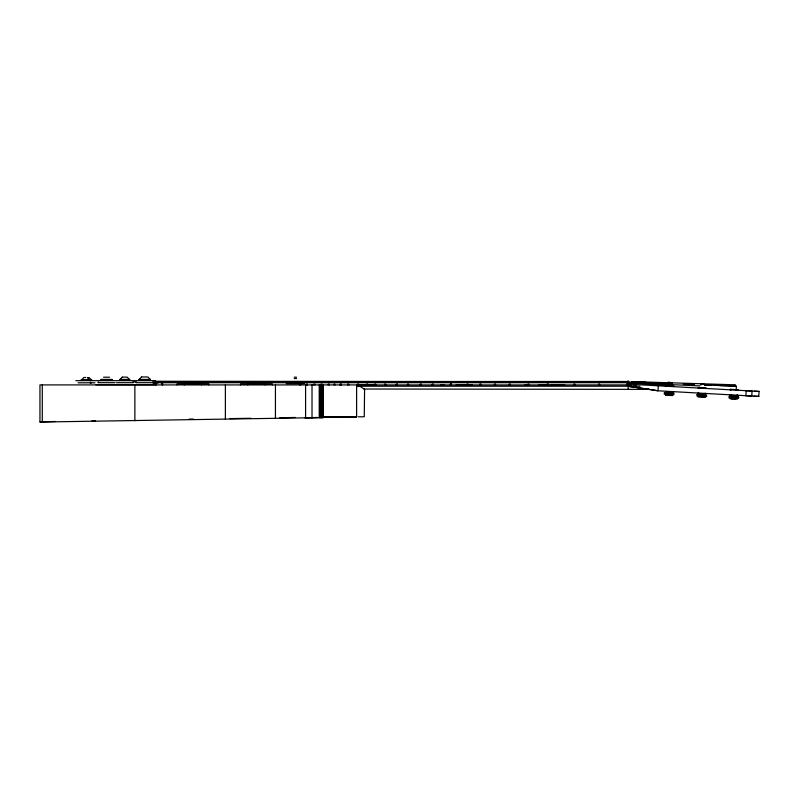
<?xml version="1.0" encoding="UTF-8"?>
<svg xmlns="http://www.w3.org/2000/svg" width="799" height="799" viewBox="0 0 799 799"><rect width="100%" height="100%" fill="white"/><g stroke="black" fill="none" stroke-linecap="round" stroke-linejoin="round"><path stroke-width="1.2" d="M340.234 384.908L340.234 384.239L341.313 384.239L341.313 385.018L340.234 384.908L341.313 384.239M397.393 384.948L397.393 384.169L396.314 384.169L396.314 384.908L397.393 384.948L397.393 384.169M627.075 382.282L627.075 384.918L627.704 384.908L547.045 384.948L547.045 384.159L548.124 384.159L548.124 384.948L39.95 384.908L39.95 421.972M547.045 384.948L538.975 384.908M548.124 384.948L548.124 384.159M627.075 384.918L628.154 384.908L628.154 389.373M668.084 383.88L668.403 384.259M734.87 386.326L734.91 384.808L631.24 381.582M628.863 381.493L628.663 381.483M672.319 383.44L672.229 384.709L672.019 382.581M734.86 385.807L734.93 386.227M155.156 381.383L628.314 381.772L628.234 382.671L264.539 382.591M627.335 381.483L628.593 381.483L155.116 381.483M734.85 385.478L734.9 384.838M627.644 381.483L628.114 381.483M363.925 389.023L648.948 389.373L643.724 388.584A45.134 1.029 8.1 0 0 633.287 387.056L627.994 386.307L628.114 384.109L759.05 391.43L758.77 396.424L754.066 396.154M658.306 385.797L657.996 390.781A45.064 1.029 8.1 0 0 643.744 388.584L633.287 387.056L633.327 386.297L636.344 386.227M665.547 395.195L665.747 391.73L673.457 392.159M666.156 394.326L666.236 392.898M668.044 383.23L668.094 382.361L668.763 382.401M668.024 393.557L668.054 392.998M669.212 383.969L669.492 385.907L670.201 383.17L669.682 382.451L669.202 383.14M669.642 383.21L669.682 382.451L671.31 383.041L669.442 382.931M670.391 394.247L670.551 394.237A1.438 1.438 0 0 1 667.894 394.297L668.094 394.616M670.481 393.258L667.784 393.557A1.438 1.438 0 0 1 670.631 393.498L670.521 393.138M672.199 384.489L672.039 386.057L672.378 382.601M672.099 394.656L672.179 393.228M672.698 392.119L672.498 395.585L665.547 395.185M698.436 393.557L698.246 397.023L705.197 397.413L705.387 393.947M698.855 396.154L698.935 394.716M704.788 396.484L704.868 395.056M730.835 397.942L730.915 396.504M735.12 396.743L735.04 398.172L735.2 396.753M736.189 389.642L736.388 386.137L735.749 386.147M736.768 398.272L736.848 396.843M736.798 395.705L737.367 395.735L737.177 399.2L730.226 398.801L730.416 395.345L729.837 395.315L730.805 395.365M738.626 396.943L738.546 398.381L728.958 397.832L729.038 396.404L738.626 396.953M745.896 395.695L746.176 390.711M628.184 384.109L628.154 384.998L628.563 384.139M672.209 384.329L672.249 383.74M628.084 386.227L628.154 384.998M735.16 396.873L735.22 397.852L732.663 397.912M668.074 384.059L668.034 385.827L667.175 385.777L668.463 385.857M735.12 397.493L735.14 396.933M668.174 383.89L668.234 385.837M627.994 386.227L628.154 385.088L630.771 384.259L630.641 386.676L633.457 387.086M671.18 382.941L670.751 382.781M734.85 386.047L734.93 385.218M668.274 385.807L627.115 382.391M668.034 384.459L628.523 382.601M667.834 393.567L668.054 392.868M703.19 395.046L703.19 395.046A1.438 1.438 0 0 0 700.563 395.026M90.487 383.31L90.487 382.302M90.866 383.31L90.866 382.302M633.287 387.056L635.994 386.237M668.254 384.419L657.028 383.939M157.613 382.631L153.578 383.32M156.055 382.521L154.097 382.371M153.208 383.31L156.524 383.001M669.612 382.831L670.211 382.771M158.462 382.501C154.297 382.671 160.569 381.882 162.547 383.32L162.547 384.908M155.266 382.461L155.106 382.381M155.246 382.621L154.377 382.431M628.563 384.798L630.771 384.259L630.301 386.626L628.154 386.227M157.982 382.551L158.861 382.551M157.663 382.421L158.861 382.371L156.934 382.591M420.314 384.908L420.284 384.129L421.363 384.129L421.363 384.908M55.361 421.482L41.348 421.862A193.468 0.679 -0.9 0 0 41.598 422.022L323.196 417.557L304.838 417.757L317.313 417.468M158.062 382.401L158.861 382.371L157.992 382.371M158.781 382.581L157.263 382.511M700.673 396.124L703.24 396.064A1.438 1.438 0 0 1 700.483 395.765L700.783 396.444M634.146 386.287L629.802 386.277M467.395 384.908L465.677 384.908M91.965 420.743L95.57 420.673M279.8 417.757L295.34 417.468M250.916 418.276L230.052 418.596M350.042 416.798L356.624 416.688M322.147 417.388L356.624 416.808L356.624 384.908M322.666 417.018L347.575 416.678M189.243 419.135L193.428 419.076M628.463 384.918L628.563 382.741M527.23 384.908L525.003 384.908M734.331 386.067L704.388 384.998M627.874 381.483L628.563 381.483L628.004 381.483M369.148 384.898L374.761 384.908M397.143 384.908L396.404 384.908M556.693 384.908L552.978 384.908M103.55 377.218L109.483 377.218M294.232 377.198L296.539 377.198M85.853 377.488L83.935 377.488L81.258 380.134L81.967 380.134M294.232 378.546L296.539 378.546M100.894 379.425L112.16 379.425M119.64 379.425L129.788 379.425M138.926 379.425L150.492 379.425M81.258 379.645L91.775 379.645M100.894 379.875L112.16 379.875M85.163 380.134L87.88 380.134M91.595 380.134L89.098 377.488M75.915 380.654L155.465 380.654M98.247 382.072L98.766 382.072M132.694 381.952L136.439 381.952M152.659 381.952L628.214 381.952M155.575 382.531L628.214 382.421M97.947 382.691L115.056 382.691M116.464 382.691L133.283 382.691M136.02 382.691L153.418 382.691M161.478 382.591L185.198 382.591M201.018 382.591L248.349 382.591M78.082 382.801L94.961 382.801M162.547 383.32L161.718 383.041M290.167 383.35L300.604 383.35M286.222 383.61L304.539 383.61M95.9 384.728L155.465 384.728M553.048 384.908L550.251 384.908M556.893 384.908L564.643 384.908M358.861 384.908L369.767 384.908M444.534 384.908L440.639 384.908M464.019 384.908L456.269 384.908M472.479 384.908L468.124 384.908L468.124 384.129L467.045 384.129L467.045 384.908M356.624 386.227L640.029 386.227M322.147 416.798L356.624 416.808M358.371 416.798L363.345 416.798M364.264 416.798L364.584 389.353L360.219 386.476L356.624 386.426M374.681 384.908L374.681 384.129L375.76 384.129L375.76 384.908M358.282 384.908L358.721 384.129L357.642 384.129L357.642 384.908M509.353 384.908L509.223 384.129L510.291 384.129L510.291 384.908M628.154 384.908L628.324 384.119M628.563 382.511L637.123 382.821M645.682 383.101L654.241 383.39M704.748 385.048L710.88 385.248M719.46 385.537L732.943 385.977L732.313 385.907M629.802 382.341L637.262 382.611M652.184 383.14L654.671 383.23M683.255 384.249L694.451 384.649M669.402 384.109C670.701 385.647 671.49 382.941 670.201 383.17L670.691 384.299L669.582 384.199M628.214 382.531L640.518 383.021M642.975 383.121L658.965 383.77M662.651 383.919C665.028 385.158 672.199 382.162 670.681 384.159M634.875 381.782L646.161 382.312M658.286 382.881L663.47 383.121M734.85 386.097L733.812 386.037M628.563 382.631L637.222 383.031M639.699 383.14L654.551 383.82M672.229 384.669L700.004 385.897M673.947 386.157L673.357 386.127M666.686 386.267L666.116 386.237M706.036 388.464L705.477 388.434M738.006 390.252L737.377 390.222M698.855 393.068L697.956 393.018M705.757 393.458L705.197 393.428M729.916 394.806L730.835 394.856M737.727 395.245L737.097 395.205M698.456 393.557C694.421 393.338 709.252 394.167 705.167 393.937M737.068 395.725L737.767 395.755L729.817 395.315M736.059 386.157L732.523 385.917M666.036 385.717L666.716 385.757M671.829 386.047L672.229 384.709M698.795 387.545L698.506 387.535M705.507 387.924L705.797 387.944M730.835 389.343L730.546 389.323M737.407 389.712L737.687 389.722M698.076 388.024L698.765 388.064M730.126 389.812L730.805 389.852M745.966 390.701L752.049 391.041L751.769 396.024L745.697 395.695M759.05 391.43L754.346 391.17M737.847 390.252L737.107 390.202M673.048 391.63L673.487 391.65M673.018 392.139L673.697 392.179M735.34 399.091L734.621 399.101M668.094 382.361L672.309 382.591M701.292 384.748C697.707 383.21 706.436 384.728 703.819 384.359M666.286 385.727L673.797 386.147M698.406 387.525L705.916 387.944M730.386 389.313L737.896 389.732M698.566 388.044L699.135 388.074M705.127 388.414L705.707 388.444M730.536 389.832L731.115 389.862M758.77 396.424L658.026 390.791A48.559 1.129 8.1 0 0 644.533 388.714M704.858 393.408L705.427 393.438M736.828 395.195L737.397 395.225M672.319 392.099L673.277 392.149M698.256 393.547L698.825 393.577M731.794 398.941L732.553 398.991M732.673 397.572L735.22 397.852M155.366 382.571L154.706 382.471M645.133 388.803L648.948 389.373M732.763 398.232L732.493 397.552A1.438 1.438 0 0 0 734.581 398.591A1.438 1.438 0 0 0 734.83 396.244A1.438 1.438 0 0 0 732.543 396.813M700.893 384.189L701.003 384.798M628.214 381.293L628.214 382.621M599.64 384.908L599.64 384.129L598.561 384.129L598.561 384.908M574.92 384.898L574.92 384.119L573.842 384.119L573.842 384.898M528.968 384.908L528.968 384.129L527.889 384.129L527.889 384.908M495.53 384.908L495.53 384.129L494.451 384.129L494.451 384.908M480.898 384.848L480.898 384.069L479.819 384.069L479.819 384.848M433.318 384.908L433.318 384.129L432.239 384.129L432.239 384.908M408.579 384.908L408.579 384.129L407.5 384.129L407.5 384.908M348.734 384.908L348.734 384.129L347.655 384.129L347.655 384.908M340.234 384.239L340.234 385.018M335.011 384.908L335.011 384.129L333.932 384.129L333.932 384.908M329.338 384.908L329.338 384.129L328.259 384.129L328.259 384.908M326.491 416.798L326.491 417.308M323.166 384.908L323.066 417.567M322.896 384.908L322.896 417.577M322.646 384.908L322.646 417.577M322.347 384.908L322.347 417.587M322.137 384.908L322.137 384.129L321.058 384.129L321.038 417.617M321.967 384.908L321.967 417.597M321.528 384.908L321.528 417.607M320.489 384.908L320.489 417.627M319.88 384.908L319.88 417.637M319.23 384.908L319.23 417.657M315.006 384.908L315.006 384.129L313.927 384.129L313.927 384.908M312.019 384.908L312.019 417.777M307.385 384.908L307.385 384.129L306.307 384.129L306.307 384.908M305.588 384.908L305.588 417.887M300.644 384.908L300.644 384.129L299.565 384.129L299.565 384.908M275.435 384.908L275.435 418.346M272.339 384.908L272.339 383.949L240.539 383.949L240.539 384.908M265.028 384.908L265.028 383.091L247.85 383.091L247.85 384.908M225.378 384.908L225.378 419.185M208.799 384.908L208.799 383.949L176.988 383.949L176.988 384.908M201.488 384.908L201.488 383.091L184.299 383.091L184.299 384.908M162.107 382.551L162.107 384.908M156.135 382.551L156.135 384.908M155.695 383.32L155.695 384.908M134.871 384.908L134.871 420.823M42.287 384.908L42.287 422.032M627.075 382.601A20.175 2.637 0 0 1 627.565 382.601M385.687 384.908L384.609 384.948L384.609 384.159L385.687 384.159L385.687 384.908M664.369 392.788L664.289 394.227L673.867 394.766L673.947 393.328L664.369 392.788M697.058 394.616L696.978 396.054L706.566 396.594L706.646 395.155L697.058 394.616M122.307 377.128L119.64 379.775L129.788 379.775L127.141 377.128L122.307 377.128M141.593 376.968L138.926 379.625L150.492 379.625L147.825 376.968L141.593 376.968M367.65 384.888L366.571 384.888L366.571 384.109L367.65 384.109L367.65 384.888M87.81 377.488L88.649 379.135L87.81 377.488M451.395 383.939L450.326 383.939L450.326 384.719L451.395 384.719L451.395 383.939"/></g></svg>
